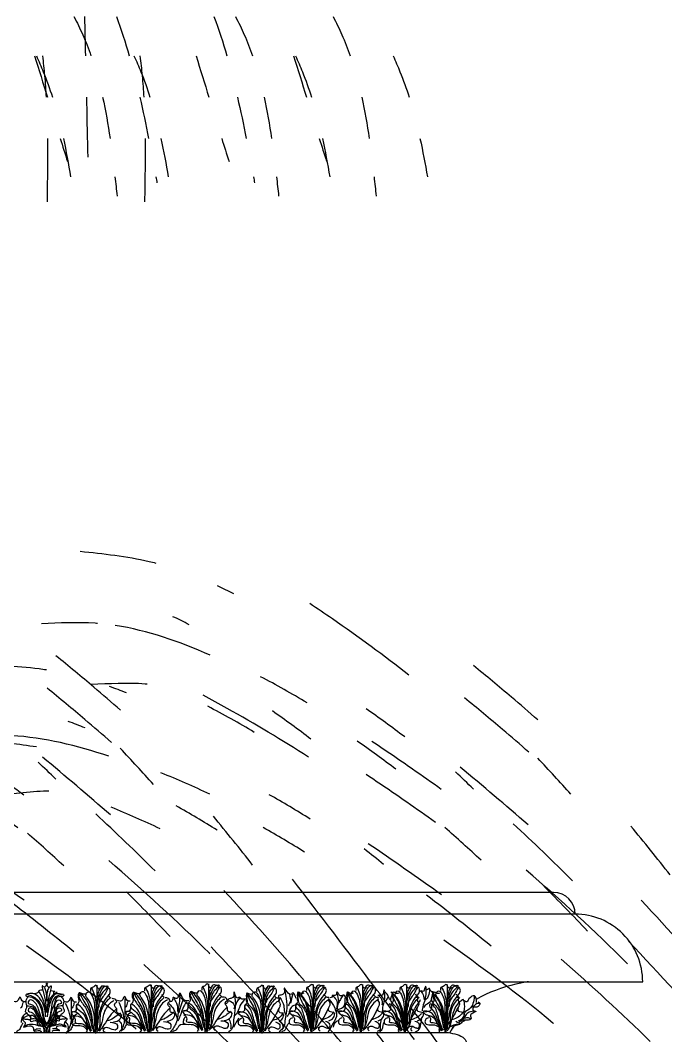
# Model space of a CAD drawing. Extents: x 3172 to 33391, y 13916 to 34175.
# Drawn here: x 9230 to 10723, y 30014 to 32360 of the extents above; entities that cross this region are included whole.
import ezdxf

# ---------------------------------------------------------------- set-up
doc = ezdxf.new("R2010")
doc.units = 0
doc.layers.get('0').update_dxf_attribs({"linetype": 'CONTINUOUS'})

# ---------------------------------------------------------------- blocks, each defined once
blk = doc.blocks.new('A$C62E27FF9')
at = {"color": 4}
for points, knots in [([(2604.1, 2648.1), (2609.5, 2649.5), (2666.8, 2663.5), (2726.1, 2669.8), (2779.8, 2675.6)], [3951.174304, 3951.174304, 3951.174304, 3951.174304, 3968.104713, 4129.127709, 4129.127709, 4129.127709, 4129.127709]), ([(2019.6, 2390.1), (2077, 2434.7), (2152.5, 2490.4), (2231.3, 2543.7), (2249, 2555.4)], [3316.933159, 3316.933159, 3316.933159, 3316.933159, 3535.309121, 3597.934756, 3597.934756, 3597.934756, 3597.934756]), ([(2740.1, 2509.4), (2741.6, 2509.5), (2784.5, 2512.6), (2827.9, 2510.5), (2869.6, 2508.4)], [1949.480807, 1949.480807, 1949.480807, 1949.480807, 1954.279277, 2079.106889, 2079.106889, 2079.106889, 2079.106889]), ([(1721.3, 2286.4), (1741.6, 2304.2), (1790.9, 2346.6), (1840.8, 2388), (1870.3, 2411.9)], [3033.684273, 3033.684273, 3033.684273, 3033.684273, 3114.834321, 3229.132713, 3229.132713, 3229.132713, 3229.132713]), ([(2624.9, 2369.1), (2626.5, 2369.2), (2669.4, 2372.3), (2712.7, 2370.2), (2754.5, 2368.1)], [1949.480807, 1949.480807, 1949.480807, 1949.480807, 1954.279277, 2079.106889, 2079.106889, 2079.106889, 2079.106889]), ([(1742, 2211.8), (1762.3, 2229.6), (1811.6, 2271.9), (1861.5, 2313.4), (1891, 2337.3)], [3033.684273, 3033.684273, 3033.684273, 3033.684273, 3114.834321, 3229.132713, 3229.132713, 3229.132713, 3229.132713]), ([(1514.2, 1723), (1514.7, 1723.5), (1589.3, 1798.8), (1668.4, 1869.6), (1748.2, 1938.9)], [394.337355, 394.337355, 394.337355, 394.337355, 396.220769, 712.913916, 712.913916, 712.913916, 712.913916]), ([(1041.4, 1525.2), (1072, 1565.6), (1165.8, 1689.3), (1259.4, 1813.2), (1323.5, 1895.9)], [1925.382684, 1925.382684, 1925.382684, 1925.382684, 2077.249948, 2390.933477, 2390.933477, 2390.933477, 2390.933477])]:
    blk.add_open_spline(points, degree=3, knots=knots, dxfattribs=at)
for points in [[(2424.6, 2577.6), (2437.1, 2584.1), (2449.6, 2590.3), (2462.3, 2596.2)], [(2527.7, 2506.4), (2540.1, 2512.9), (2552.7, 2519.1), (2565.4, 2525)], [(2479.4, 2436), (2550.1, 2467.3), (2623.5, 2493.2), (2698.6, 2504.6)], [(2255, 2326.1), (2290.2, 2347.2), (2326.1, 2367.3), (2362.8, 2386.3)], [(2029.3, 2247.1), (2058.6, 2269.4), (2088.3, 2291.2), (2118.6, 2312.2)], [(2246.1, 2242), (2275.4, 2264.3), (2305.1, 2286.1), (2335.4, 2307.1)], [(2377.1, 2257.7), (2412.3, 2278.9), (2448.2, 2298.9), (2484.9, 2317.9)], [(2050, 2172.5), (2079.3, 2194.8), (2109, 2216.6), (2139.3, 2237.6)], [(1645, 2114.7), (1670.2, 2142.8), (1695.7, 2170.6), (1721.5, 2198.2)], [(1743.9, 2044.1), (1796.1, 2089), (1848.3, 2133.9), (1901.4, 2177.6)], [(1870.4, 2126.6), (1884.1, 2140), (1897.9, 2153.2), (1911.8, 2166.4)], [(1641, 1914.7), (1686.1, 1959.5), (1732, 2003.5), (1778.5, 2046.6)], [(1415.5, 1928.5), (1445.4, 1966.4), (1475.7, 2004), (1506.3, 2041.2)], [(1295.4, 1660.7), (1355.9, 1731.9), (1418.3, 1801.6), (1482.3, 1869.7)], [(1198.6, 1504.2), (1233.8, 1545.3), (1269, 1586.4), (1304.6, 1627)], [(939, 1452.7), (974.8, 1501.3), (1011.1, 1549.4), (1048, 1596.9)], [(1070.9, 1466), (1089.8, 1490.4), (1108.9, 1514.7), (1128.1, 1538.9)]]:
    blk.add_open_spline(points, degree=3, dxfattribs=at)
blk = doc.blocks.new('A$C252A7461')
at = {"color": 4}
for points, knots in [([(2193.9, 428.4), (2201.2, 414.6), (2215.6, 384.7), (2227.6, 354), (2233.3, 337.5)], [324.301889, 324.301889, 324.301889, 324.301889, 354.979584, 389.90339, 389.90339, 389.90339, 389.90339]), ([(2567.4, 428.4), (2574.7, 414.6), (2589.2, 384.7), (2601.1, 354), (2606.9, 337.5)], [324.301889, 324.301889, 324.301889, 324.301889, 354.979584, 389.90339, 389.90339, 389.90339, 389.90339]), ([(2793.1, 428.4), (2800.4, 414.6), (2814.8, 384.7), (2826.8, 354), (2832.5, 337.5)], [324.301889, 324.301889, 324.301889, 324.301889, 354.979584, 389.90339, 389.90339, 389.90339, 389.90339]), ([(2107.1, 337.5), (2112.8, 325.4), (2126.4, 294), (2137.8, 261.9), (2144.1, 242)], [444.801966, 444.801966, 444.801966, 444.801966, 471.446443, 513.315371, 513.315371, 513.315371, 513.315371]), ([(2121, 337.5), (2122.9, 322.2), (2126.3, 290.4), (2128.7, 258.5), (2129.6, 242)], [252.696264, 252.696264, 252.696264, 252.696264, 283.65169, 316.888395, 316.888395, 316.888395, 316.888395]), ([(2332.8, 337.5), (2338.4, 325.4), (2352.1, 294), (2363.5, 261.9), (2369.8, 242)], [444.801966, 444.801966, 444.801966, 444.801966, 471.446443, 513.315371, 513.315371, 513.315371, 513.315371]), ([(2346.6, 337.5), (2348.5, 322.2), (2352, 290.4), (2354.3, 258.5), (2355.3, 242)], [252.696264, 252.696264, 252.696264, 252.696264, 283.65169, 316.888395, 316.888395, 316.888395, 316.888395]), ([(2706.3, 337.5), (2712, 325.4), (2725.6, 294), (2737, 261.9), (2743.3, 242)], [444.801966, 444.801966, 444.801966, 444.801966, 471.446443, 513.315371, 513.315371, 513.315371, 513.315371]), ([(2932, 337.5), (2937.6, 325.4), (2951.3, 294), (2962.7, 261.9), (2969, 242)], [444.801966, 444.801966, 444.801966, 444.801966, 471.446443, 513.315371, 513.315371, 513.315371, 513.315371]), ([(2222.7, 242), (2222.8, 237.7), (2223.9, 191.5), (2224.9, 145.2), (2225.9, 103.3)], [315.418437, 315.418437, 315.418437, 315.418437, 324.030934, 407.896175, 407.896175, 407.896175, 407.896175])]:
    blk.add_open_spline(points, degree=3, knots=knots, dxfattribs=at)
for points in [[(2218.4, 428.4), (2219.1, 398.1), (2219.8, 367.8), (2220.5, 337.5)], [(2292.1, 428.4), (2303.2, 398.6), (2313, 368.3), (2321.9, 337.5)], [(2517.8, 428.4), (2528.9, 398.6), (2538.7, 368.3), (2547.6, 337.5)], [(2102.7, 337.5), (2113.1, 305.8), (2122.8, 273.7), (2132.4, 242)], [(2476.2, 337.5), (2486.6, 305.8), (2496.3, 273.7), (2506, 242)], [(2701.9, 337.5), (2712.3, 305.8), (2722, 273.7), (2731.6, 242)], [(2260.2, 242), (2267.2, 210.5), (2272.8, 178.6), (2277.5, 146.5)], [(2346.5, 242), (2353.7, 210.4), (2360.3, 178.5), (2366.6, 146.5)], [(2572.1, 242), (2579.4, 210.4), (2586, 178.5), (2592.3, 146.5)], [(2633.7, 242), (2640.7, 210.5), (2646.3, 178.6), (2651, 146.5)], [(2859.4, 242), (2866.4, 210.5), (2872, 178.6), (2876.7, 146.5)], [(2132.7, 146.5), (2133.2, 97.7), (2132.4, 48.9), (2131.7, 0)], [(2162.2, 146.5), (2167.8, 128.6), (2173.5, 110.9), (2179.1, 93.1)], [(2169.4, 146.5), (2175.8, 117.2), (2181.3, 87.6), (2186.3, 57.9)], [(2358.4, 146.5), (2358.9, 97.7), (2358.1, 48.9), (2357.3, 0)], [(2395, 146.5), (2401.5, 117.2), (2407, 87.6), (2412, 57.9)], [(2535.7, 146.5), (2541.3, 128.6), (2547, 110.9), (2552.6, 93.1)], [(2761.4, 146.5), (2767, 128.6), (2772.7, 110.9), (2778.3, 93.1)], [(2768.6, 146.5), (2775, 117.2), (2780.5, 87.6), (2785.5, 57.9)], [(2994.2, 146.5), (3000.7, 117.2), (3006.2, 87.6), (3011.2, 57.9)], [(2288.7, 57.9), (2290.4, 43.2), (2292, 28.4), (2293.7, 13.6)], [(2383.4, 57.9), (2384.2, 53.3), (2385.1, 48.7), (2385.9, 44.1)], [(2609.1, 57.9), (2609.9, 53.3), (2610.8, 48.7), (2611.6, 44.1)], [(2662.3, 57.9), (2664, 43.2), (2665.6, 28.4), (2667.2, 13.6)], [(2887.9, 57.9), (2889.6, 43.2), (2891.2, 28.4), (2892.9, 13.6)]]:
    blk.add_open_spline(points, degree=3, dxfattribs=at)

msp = doc.modelspace()

# ---------------------------------------------------------------- linework, layer by layer
for p, q in [((10463.49814, 30344.51661), (8668.10896, 30344.51661)), ((10513.48744, 30294.50592), (8668.10896, 30294.50592))]:
    msp.add_line(p, q)
at = {"color": 7}
for p, q in [((8669.48294, 30138.47704), (10669.48294, 30138.47704)), ((10220.09321, 30020.6218), (8669.48294, 30020.6218))]:
    msp.add_line(p, q, dxfattribs=at)
for centre, radius, end in [((10463.48744, 30294.51661), 50, 89.98774376), ((10513.48744, 30138.51041), 155.99551, 89.99999738)]:
    msp.add_arc(centre, radius, 359.98774376, end)
for points in [[(9293.24476, 30135.12409), (9284.01681, 30126.51625), (9281.86327, 30128.66836), (9284.01681, 30112.52814), (9289.40068, 30066.26018)], [(9288.92128, 30135.12409), (9298.14922, 30126.51625), (9300.30277, 30128.66836), (9298.14922, 30112.52814), (9292.76535, 30066.26018)], [(9426.29224, 30126.91455), (9418.24344, 30127.80798), (9411.98287, 30121.55261), (9404.82877, 30130.48895), (9400.3576, 30126.91455), (9393.2035, 30123.34015), (9392.3088, 30116.19066)], [(9407.5117, 30130.48895), (9407.5117, 30113.50969), (9407.5117, 30081.3394)], [(9551.49545, 30127.80798), (9543.44665, 30128.7014), (9537.18608, 30122.44603), (9530.03198, 30131.38238), (9525.56081, 30127.80798), (9518.40671, 30124.23358), (9517.51201, 30117.08409)], [(9532.71491, 30131.38238), (9532.71491, 30114.40311), (9532.71491, 30082.23282)], [(9532.71491, 30061.67916), (9537.18608, 30104.57334), (9547.02429, 30125.127), (9551.49545, 30128.7014), (9557.75602, 30128.7014), (9555.07309, 30124.23358), (9544.34135, 30112.61626), (9538.08078, 30096.53112), (9537.18608, 30080.44528)], [(9683.85276, 30129.59483), (9675.80396, 30130.48826), (9669.54339, 30124.23289), (9662.38929, 30133.16923), (9657.91812, 30129.59483), (9650.76402, 30126.02043), (9649.86932, 30118.87094)], [(9665.07222, 30133.16923), (9665.07222, 30116.18997), (9665.07222, 30084.01968)], [(9665.07222, 30063.46602), (9669.54339, 30106.3602), (9679.3816, 30126.91386), (9683.85276, 30130.48826), (9690.11333, 30130.48826), (9687.4304, 30126.02043), (9676.69866, 30114.40311), (9670.43809, 30098.31797), (9669.54339, 30082.23213)], [(9689.21863, 30127.80798), (9683.85276, 30130.48895)], [(9810.84421, 30126.91386), (9802.7954, 30127.80729), (9796.53483, 30121.55191), (9789.38073, 30130.48826), (9784.90956, 30126.91386), (9777.75546, 30123.33946), (9776.86076, 30116.18997)], [(9792.06367, 30130.48826), (9792.06367, 30113.509), (9792.06367, 30081.33871)], [(9925.98993, 30128.74774), (9917.94113, 30129.64116), (9911.68056, 30123.38579), (9904.52646, 30132.32214), (9900.05529, 30128.74774), (9892.90119, 30125.17334), (9892.00649, 30118.02384)], [(9907.20939, 30132.32214), (9907.20939, 30115.34287), (9907.20939, 30083.17258)], [(9907.20939, 30062.61892), (9911.68056, 30105.5131), (9921.51876, 30126.06676), (9925.98993, 30129.64116), (9932.2505, 30129.64116), (9929.56757, 30125.17334), (9918.83583, 30113.55602), (9912.57526, 30097.47087), (9911.68056, 30081.38504)], [(9931.3558, 30126.96088), (9925.98993, 30129.64185)], [(10040.02285, 30128.74774), (10031.97404, 30129.64116), (10025.71347, 30123.38579), (10018.55937, 30132.32214), (10014.08821, 30128.74774), (10006.9341, 30125.17334), (10006.0394, 30118.02384)], [(10021.24231, 30132.32214), (10021.24231, 30115.34287), (10021.24231, 30083.17258)], [(10021.24231, 30062.61892), (10025.71347, 30105.5131), (10035.55168, 30126.06676), (10040.02285, 30129.64116), (10046.28342, 30129.64116), (10043.60048, 30125.17334), (10032.86875, 30113.55602), (10026.60817, 30097.47087), (10025.71347, 30081.38504)], [(10045.38871, 30126.96088), (10040.02285, 30129.64185)], [(10141.75038, 30128.74774), (10133.70158, 30129.64116), (10127.44101, 30123.38579), (10120.28691, 30132.32214), (10115.81574, 30128.74774), (10108.66164, 30125.17334), (10107.76694, 30118.02384)], [(10122.96984, 30132.32214), (10122.96984, 30115.34287), (10122.96984, 30083.17258)], [(10122.96984, 30062.61892), (10127.44101, 30105.5131), (10137.27921, 30126.06676), (10141.75038, 30129.64116), (10148.01095, 30129.64116), (10145.32802, 30125.17334), (10134.59628, 30113.55602), (10128.33571, 30097.47087), (10127.44101, 30081.38504)], [(10144.65494, 30126.96088), (10139.28907, 30129.64185)], [(10236.0717, 30128.74774), (10228.0229, 30129.64116), (10221.76233, 30123.38579), (10214.60823, 30132.32214), (10210.13706, 30128.74774), (10202.98296, 30125.17334), (10202.08826, 30118.02384)], [(10217.29116, 30132.32214), (10217.29116, 30115.34287), (10217.29116, 30083.17258)], [(10217.29116, 30062.61892), (10221.76233, 30105.5131), (10231.60054, 30126.06676), (10236.0717, 30129.64116), (10242.33228, 30129.64116), (10239.64934, 30125.17334), (10228.9176, 30113.55602), (10222.65703, 30097.47087), (10221.76233, 30081.38504)], [(10238.97626, 30126.96088), (10233.61039, 30129.64185)], [(9243.11245, 30108.67917), (9243.11245, 30105.52669), (9245.81742, 30104.62564), (9259.78941, 30101.47316), (9272.86008, 30087.96218), (9279.62049, 30071.29812), (9282.32546, 30057.33661), (9291.78984, 30036.61962)], [(9244.17519, 30109.29997), (9263.55812, 30101.76819), (9279.70972, 30080.24829), (9285.09359, 30053.34871), (9290.47846, 30041.51271)], [(9289.40068, 30057.65234), (9284.01681, 30084.5525), (9259.33825, 30110.9312), (9244.9161, 30110.03015)], [(9281.0201, 30119.04299), (9274.58251, 30118.23891), (9270.15711, 30113.01236), (9261.30531, 30110.60011)], [(9272.97337, 30115.42461), (9283.83635, 30093.71434), (9289.06682, 30067.17955)], [(9286.17036, 30125.44019), (9289.40068, 30115.7563), (9290.47846, 30093.16035)], [(9330.43338, 30108.67917), (9330.43338, 30105.52669), (9327.72841, 30104.62564), (9313.75642, 30101.47316), (9309.30596, 30087.96218), (9302.54554, 30071.29812), (9299.84057, 30057.33661), (9290.3762, 30036.61962)], [(9295.99567, 30125.44019), (9292.76535, 30115.7563), (9291.68757, 30093.16035)], [(9329.37064, 30109.29997), (9309.98771, 30101.76819), (9302.45631, 30080.24829), (9297.07244, 30053.34871), (9291.68757, 30041.51271)], [(9292.76535, 30057.65234), (9298.14922, 30084.5525), (9314.20758, 30110.9312), (9328.62973, 30110.03015)], [(9315.62223, 30114.21849), (9303.1491, 30105.37356), (9295.90744, 30090.498), (9293.09019, 30080.0449)], [(9308.61117, 30109.39398), (9308.61117, 30115.42461), (9309.58668, 30115.42461), (9299.93081, 30117.03278)], [(9383.36529, 30109.93529), (9375.31649, 30109.93529), (9366.37416, 30112.61626), (9363.69122, 30106.36089), (9365.47946, 30092.06329), (9361.90182, 30085.80722), (9360.11359, 30082.23282), (9359.21888, 30072.40305), (9348.48715, 30067.04111)], [(9371.74003, 30109.04186), (9366.37416, 30106.36089), (9368.16239, 30097.42454), (9382.47176, 30075.97745), (9393.2035, 30045.59471), (9396.77996, 30029.50887)], [(9366.37416, 30113.50969), (9377.10589, 30093.85014), (9386.04823, 30077.765), (9395.88644, 30049.16911), (9398.56937, 30029.50887), (9399.4629, 30024.14762), (9401.2523, 30022.36007)], [(9400.3576, 30019.6791), (9394.09703, 30067.93523), (9377.10589, 30104.57403), (9369.05709, 30112.61626)], [(9403.04054, 30020.57322), (9399.4629, 30068.82865), (9385.1547, 30100.10552), (9381.57706, 30107.25431), (9387.83763, 30115.29723), (9394.09703, 30109.93529), (9402.14583, 30078.65843), (9403.04054, 30042.01962)], [(9394.09703, 30125.127), (9401.2523, 30109.04186), (9405.72347, 30073.29648), (9403.93407, 30021.46665)], [(9436.12928, 30109.04186), (9437.91868, 30118.87163), (9435.23575, 30123.34015), (9428.97518, 30115.29723), (9414.6658, 30093.85014), (9407.5117, 30050.95596), (9403.93407, 30018.78567)], [(9407.5117, 30060.78574), (9411.98287, 30103.67991), (9421.82108, 30124.23358), (9426.29224, 30127.80798), (9432.55281, 30127.80798), (9429.86988, 30123.34015), (9419.13814, 30111.72283), (9412.87757, 30095.63769), (9411.98287, 30079.55185)], [(9435.23575, 30109.04186), (9421.82108, 30090.27574), (9411.98287, 30062.57328), (9407.5117, 30026.82859)], [(9416.45521, 30125.127), (9411.08934, 30115.29723), (9409.29993, 30103.67991)], [(9433.44634, 30124.23358), (9428.08047, 30126.91455)], [(9440.60162, 30100.10552), (9437.02398, 30102.78649), (9435.23575, 30107.25431)], [(9508.5685, 30110.82871), (9500.5197, 30110.82871), (9491.57737, 30113.50969), (9488.89443, 30107.25431), (9490.68267, 30092.95672), (9487.10503, 30086.70065), (9485.3168, 30083.12625), (9484.42209, 30073.29648), (9473.69036, 30067.93453)], [(9496.94324, 30109.93529), (9491.57737, 30107.25431), (9493.3656, 30098.31797), (9507.67497, 30076.87088), (9518.40671, 30046.48814), (9521.98317, 30030.4023)], [(9491.57737, 30114.40311), (9502.30911, 30094.74357), (9511.25144, 30078.65843), (9521.08965, 30050.06254), (9523.77258, 30030.4023), (9524.66611, 30025.04105), (9526.45551, 30023.2535)], [(9525.56081, 30020.57253), (9519.30024, 30068.82865), (9502.30911, 30105.46746), (9494.2603, 30113.50969)], [(9528.24375, 30021.46665), (9524.66611, 30069.72208), (9510.35791, 30100.99894), (9506.78027, 30108.14774), (9513.04084, 30116.19066), (9519.30024, 30110.82871), (9527.34904, 30079.55185), (9528.24375, 30042.91304)], [(9519.30024, 30126.02043), (9526.45551, 30109.93529), (9530.92668, 30074.18991), (9529.13728, 30022.36007)], [(9561.33249, 30109.93529), (9563.12189, 30119.76506), (9560.43896, 30124.23358), (9554.17839, 30116.19066), (9539.86901, 30094.74357), (9532.71491, 30051.84939), (9529.13728, 30019.6791)], [(9560.43896, 30109.93529), (9547.02429, 30091.16917), (9537.18608, 30063.46671), (9532.71491, 30027.72202)], [(9541.65842, 30126.02043), (9536.29255, 30116.19066), (9534.50314, 30104.57334)], [(9556.86132, 30126.02112), (9551.49545, 30128.7021)], [(9564.01659, 30101.89306), (9560.43896, 30104.57403), (9558.65073, 30109.04186)], [(9599.8985, 30108.89457), (9595.29013, 30068.21045), (9589.91254, 30041.34402), (9576.08511, 30020.61817)], [(9619.87158, 30094.3093), (9608.3495, 30096.61271), (9599.13044, 30111.96486), (9596.05819, 30105.05601), (9589.91254, 30099.683), (9583.76688, 30101.98572), (9581.46153, 30094.3093), (9576.85317, 30092.00659)], [(9640.92581, 30112.61557), (9632.87701, 30112.61557), (9623.93468, 30115.29654), (9621.25174, 30109.04117), (9623.03998, 30094.74357), (9619.46234, 30088.48751), (9617.67411, 30084.91311), (9616.77941, 30075.08333), (9606.04767, 30069.72139)], [(9629.30055, 30111.72214), (9623.93468, 30109.04117), (9625.72291, 30100.10482), (9640.03228, 30078.65773), (9650.76402, 30048.27499), (9654.34049, 30032.18915)], [(9623.93468, 30116.18997), (9634.66642, 30096.53042), (9643.60875, 30080.44528), (9653.44696, 30051.84939), (9656.12989, 30032.18915), (9657.02342, 30026.8279), (9658.81282, 30025.04035)], [(9657.91812, 30022.35938), (9651.65755, 30070.61551), (9634.66642, 30107.25431), (9626.61761, 30115.29654)], [(9660.60106, 30023.2535), (9657.02342, 30071.50893), (9642.71522, 30102.7858), (9639.13758, 30109.9346), (9645.39815, 30117.97751), (9651.65755, 30112.61557), (9659.70635, 30081.33871), (9660.60106, 30044.6999)], [(9651.65755, 30127.80729), (9658.81282, 30111.72214), (9663.28399, 30075.97676), (9661.49459, 30024.14693)], [(9693.6898, 30111.72214), (9695.4792, 30121.55191), (9692.79627, 30126.02043), (9686.5357, 30117.97751), (9672.22632, 30096.53042), (9665.07222, 30053.63624), (9661.49459, 30021.46595)], [(9692.79627, 30111.72214), (9679.3816, 30092.95602), (9669.54339, 30065.25356), (9665.07222, 30029.50887)], [(9674.01573, 30127.80729), (9668.64986, 30117.97751), (9666.86045, 30106.3602)], [(9696.3739, 30103.67991), (9692.79627, 30106.36089), (9691.00804, 30110.82871)], [(9751.23452, 30098.91543), (9740.47933, 30099.683), (9737.40709, 30102.7533), (9733.56561, 30100.45058), (9724.34772, 30115.03515), (9724.34772, 30111.19729), (9718.97012, 30100.45058), (9712.05641, 30098.14786), (9708.98299, 30090.47144), (9704.37346, 30086.63358)], [(9725.11578, 30108.89457), (9727.41996, 30079.72473), (9723.57848, 30050.55558), (9719.73818, 30029.82973), (9713.59253, 30023.68915), (9710.51911, 30021.38574)], [(9767.91726, 30109.9346), (9759.86845, 30109.9346), (9755.51338, 30112.1571), (9752.83044, 30105.90173), (9754.61867, 30091.60413), (9751.04104, 30085.34806), (9749.2528, 30081.77366), (9748.3581, 30071.94389), (9733.03911, 30067.04042)], [(9756.29199, 30109.04117), (9755.51338, 30105.90173), (9752.71435, 30097.42385), (9767.02373, 30075.97676), (9777.75546, 30045.59402), (9781.33193, 30029.50818)], [(9784.90956, 30019.67841), (9778.64899, 30067.93453), (9761.65786, 30104.57334), (9753.60906, 30112.61557)], [(9755.51338, 30113.05053), (9761.65786, 30093.84945), (9770.60019, 30077.76431), (9780.4384, 30049.16842), (9783.12133, 30029.50818), (9784.01486, 30024.14693), (9785.80427, 30022.35938)], [(9787.5925, 30020.57253), (9784.01486, 30068.82796), (9769.70666, 30100.10482), (9766.12902, 30107.25362), (9772.3896, 30115.29654), (9778.64899, 30109.9346), (9786.6978, 30078.65773), (9787.5925, 30042.01893)], [(9778.64899, 30125.12631), (9785.80427, 30109.04117), (9790.27543, 30073.29579), (9788.48603, 30021.46595)], [(9820.68124, 30109.04117), (9822.47064, 30118.87094), (9819.78771, 30123.33946), (9813.52714, 30115.29654), (9799.21777, 30093.84945), (9792.06367, 30050.95527), (9788.48603, 30018.78498)], [(9792.06367, 30060.78504), (9796.53483, 30103.67922), (9806.37304, 30124.23289), (9810.84421, 30127.80729), (9817.10478, 30127.80729), (9814.42184, 30123.33946), (9803.6901, 30111.72214), (9797.42953, 30095.637), (9796.53483, 30079.55116)], [(9819.78771, 30109.04117), (9806.37304, 30090.27505), (9796.53483, 30062.57259), (9792.06367, 30026.8279)], [(9801.00717, 30125.12631), (9795.6413, 30115.29654), (9793.8519, 30103.67922)], [(9816.21007, 30125.127), (9810.84421, 30127.80798)], [(9823.36535, 30100.99894), (9819.78771, 30103.67991), (9817.99948, 30108.14774)], [(9868.00079, 30099.683), (9858.78172, 30111.96486), (9857.2456, 30109.66214), (9847.25964, 30115.03515), (9840.34593, 30123.47914), (9841.11399, 30117.33787), (9834.96833, 30108.127), (9827.28656, 30105.82359), (9828.05462, 30101.98572), (9828.82268, 30095.84514)], [(9841.88205, 30118.10544), (9844.95429, 30099.683), (9845.72235, 30070.51316), (9842.65011, 30052.09073), (9839.5767, 30035.20343), (9828.05462, 30021.38574)], [(9852.63607, 30108.89457), (9854.17336, 30092.00659), (9849.56383, 30082.79502)], [(9885.8151, 30111.76847), (9877.7663, 30111.76847), (9873.41122, 30113.99098), (9870.72828, 30107.7356), (9872.51652, 30093.438), (9868.93888, 30087.18194), (9867.15065, 30083.60754), (9866.25595, 30073.77777), (9850.93695, 30068.87429)], [(9860.31901, 30110.42971), (9854.94142, 30088.93629)], [(9874.18983, 30110.87505), (9873.41122, 30107.7356), (9870.6122, 30099.25773), (9884.92157, 30077.81064), (9895.65331, 30047.42789), (9899.22977, 30031.34206)], [(9902.80741, 30021.51229), (9896.54684, 30069.76841), (9879.5557, 30106.40722), (9871.5069, 30114.44945)], [(9873.41122, 30114.8844), (9879.5557, 30095.68333), (9888.49803, 30079.59818), (9898.33624, 30051.00229), (9901.01918, 30031.34206), (9901.9127, 30025.9808), (9903.70211, 30024.19326)], [(9902.73822, 30022.4064), (9899.16059, 30070.66184), (9884.85239, 30101.9387), (9881.27475, 30109.0875), (9887.53532, 30117.13042), (9893.79472, 30111.76847), (9901.84352, 30080.49161), (9902.73822, 30043.8528)], [(9893.79472, 30126.96019), (9900.94999, 30110.87505), (9905.42116, 30075.12966), (9903.63175, 30023.29983)], [(9935.82696, 30110.87505), (9937.61637, 30120.70482), (9934.93343, 30125.17334), (9928.67286, 30117.13042), (9914.36349, 30095.68333), (9907.20939, 30052.78915), (9903.63175, 30020.61886)], [(9934.93343, 30110.87505), (9921.51876, 30092.10893), (9911.68056, 30064.40647), (9907.20939, 30028.66178)], [(9916.15289, 30126.96019), (9910.78703, 30117.13042), (9908.99762, 30105.5131)], [(9938.51107, 30102.83282), (9934.93343, 30105.51379), (9933.1452, 30109.98162)], [(9962.70087, 30110.39237), (9965.77311, 30094.27265), (9961.93163, 30072.77923), (9961.16357, 30058.19466), (9950.40956, 30037.46881), (9941.95855, 30022.11666)], [(9984.21007, 30100.41393), (9976.5283, 30107.32208), (9972.68682, 30105.78694), (9966.54117, 30109.6248), (9962.70087, 30114.9985), (9960.39551, 30108.08966), (9954.24986, 30106.55451), (9951.17762, 30106.55451), (9951.17762, 30104.25179), (9946.56808, 30101.1815)], [(9975.76024, 30106.55451), (9970.38264, 30097.34294), (9964.23699, 30086.59623)], [(9999.84802, 30111.76847), (9991.79921, 30111.76847), (9987.44413, 30113.99098), (9984.7612, 30107.7356), (9986.54943, 30093.438), (9982.9718, 30087.18194), (9981.18356, 30083.60754), (9980.28886, 30073.77777), (9964.96987, 30068.87429)], [(9988.22275, 30110.87505), (9987.44413, 30107.7356), (9984.64511, 30099.25773), (9998.95449, 30077.81064), (10009.68622, 30047.42789), (10013.26269, 30031.34206)], [(10016.84032, 30021.51229), (10010.57975, 30069.76841), (9993.58862, 30106.40722), (9985.53981, 30114.44945)], [(9987.44413, 30114.8844), (9993.58862, 30095.68333), (10002.53095, 30079.59818), (10012.36916, 30051.00229), (10015.05209, 30031.34206), (10015.94562, 30025.9808), (10017.73503, 30024.19326)], [(10016.77114, 30022.4064), (10013.1935, 30070.66184), (9998.8853, 30101.9387), (9995.30767, 30109.0875), (10001.56824, 30117.13042), (10007.82763, 30111.76847), (10015.87644, 30080.49161), (10016.77114, 30043.8528)], [(10007.82763, 30126.96019), (10014.98291, 30110.87505), (10019.45407, 30075.12966), (10017.66467, 30023.29983)], [(10049.85988, 30110.87505), (10051.64929, 30120.70482), (10048.96635, 30125.17334), (10042.70578, 30117.13042), (10028.39641, 30095.68333), (10021.24231, 30052.78915), (10017.66467, 30020.61886)], [(10048.96635, 30110.87505), (10035.55168, 30092.10893), (10025.71347, 30064.40647), (10021.24231, 30028.66178)], [(10030.18581, 30126.96019), (10024.81994, 30117.13042), (10023.03054, 30105.5131)], [(10052.54399, 30102.83282), (10048.96635, 30105.51379), (10047.17812, 30109.98162)], [(10087.91698, 30095.04023), (10083.30744, 30099.64566), (10078.69908, 30109.6248), (10073.32148, 30114.9985), (10071.78536, 30119.60394), (10067.17583, 30107.32208), (10061.03017, 30106.55451), (10057.1887, 30106.55451)], [(10059.49405, 30105.78694), (10066.40777, 30095.8078), (10066.40777, 30085.06109)], [(10071.78536, 30113.46336), (10072.55342, 30100.41393), (10068.71195, 30082.75837), (10067.17583, 30070.47651)], [(10105.67734, 30111.76847), (10097.62854, 30111.76847), (10093.27346, 30113.99098), (10090.59053, 30107.7356), (10092.37876, 30093.438), (10088.80112, 30087.18194), (10087.01289, 30083.60754), (10086.11819, 30073.77777), (10070.7992, 30068.87429)], [(10089.95028, 30110.87505), (10089.17167, 30107.7356), (10086.37265, 30099.25773), (10100.68202, 30077.81064), (10111.41376, 30047.42789), (10114.99022, 30031.34206)], [(10118.56786, 30021.51229), (10112.30729, 30069.76841), (10095.31615, 30106.40722), (10087.26735, 30114.44945)], [(10089.17167, 30114.8844), (10095.31615, 30095.68333), (10104.25848, 30079.59818), (10114.09669, 30051.00229), (10116.77963, 30031.34206), (10117.67316, 30025.9808), (10119.46256, 30024.19326)], [(10118.49867, 30022.4064), (10114.92104, 30070.66184), (10100.61284, 30101.9387), (10097.0352, 30109.0875), (10103.29577, 30117.13042), (10109.55517, 30111.76847), (10117.60397, 30080.49161), (10118.49867, 30043.8528)], [(10109.55517, 30126.96019), (10116.71044, 30110.87505), (10121.18161, 30075.12966), (10119.3922, 30023.29983)], [(10151.58742, 30110.87505), (10153.37682, 30120.70482), (10150.69389, 30125.17334), (10144.43332, 30117.13042), (10130.12394, 30095.68333), (10122.96984, 30052.78915), (10119.3922, 30020.61886)], [(10150.69389, 30110.87505), (10137.27921, 30092.10893), (10127.44101, 30064.40647), (10122.96984, 30028.66178)], [(10131.91335, 30126.96019), (10126.54748, 30117.13042), (10124.75807, 30105.5131)], [(10150.16973, 30102.83282), (10146.59209, 30105.51379), (10144.80386, 30109.98162)], [(10186.17241, 30114.67073), (10179.51198, 30117.39319), (10175.27416, 30122.83812), (10171.33888, 30119.81277), (10168.00866, 30122.83812), (10168.00866, 30127.98016), (10166.19229, 30125.86277), (10161.65194, 30115.88086), (10157.71665, 30117.091), (10153.1763, 30115.2758)], [(10156.80788, 30116.78812), (10162.86324, 30104.68882), (10164.37591, 30096.82431)], [(10168.00866, 30125.56058), (10164.98215, 30092.58883), (10160.1381, 30076.55763), (10159.83556, 30070.80982)], [(10183.44726, 30112.25114), (10171.33888, 30086.84172), (10167.70613, 30085.32939), (10163.16578, 30077.76707)], [(10199.99867, 30111.76847), (10191.94986, 30111.76847), (10187.59479, 30113.99098), (10184.91185, 30107.7356), (10186.70008, 30093.438), (10183.12245, 30087.18194), (10181.33422, 30083.60754), (10180.43951, 30073.77777), (10165.12052, 30068.87429)], [(10176.18176, 30121.93086), (10173.76032, 30104.68882), (10167.10106, 30096.52143)], [(10184.27161, 30110.87505), (10183.49299, 30107.7356), (10180.69397, 30099.25773), (10195.00334, 30077.81064), (10205.73508, 30047.42789), (10209.31155, 30031.34206)], [(10212.88918, 30021.51229), (10206.62861, 30069.76841), (10189.63748, 30106.40722), (10181.58867, 30114.44945)], [(10183.49299, 30114.8844), (10189.63748, 30095.68333), (10198.57981, 30079.59818), (10208.41802, 30051.00229), (10211.10095, 30031.34206), (10211.99448, 30025.9808), (10213.78388, 30024.19326)], [(10212.82, 30022.4064), (10209.24236, 30070.66184), (10194.93416, 30101.9387), (10191.35652, 30109.0875), (10197.61709, 30117.13042), (10203.87649, 30111.76847), (10211.9253, 30080.49161), (10212.82, 30043.8528)], [(10203.87649, 30126.96019), (10211.03177, 30110.87505), (10215.50293, 30075.12966), (10213.71353, 30023.29983)], [(10245.90874, 30110.87505), (10247.69814, 30120.70482), (10245.01521, 30125.17334), (10238.75464, 30117.13042), (10224.44526, 30095.68333), (10217.29116, 30052.78915), (10213.71353, 30020.61886)], [(10245.01521, 30110.87505), (10231.60054, 30092.10893), (10221.76233, 30064.40647), (10217.29116, 30028.66178)], [(10226.23467, 30126.96019), (10220.8688, 30117.13042), (10219.0794, 30105.5131)], [(10244.49105, 30102.83282), (10240.91342, 30105.51379), (10239.12518, 30109.98162)], [(10285.28385, 30090.30202), (10280.69659, 30105.58018), (10267.70054, 30098.70452), (10260.81966, 30091.82956), (10256.23358, 30094.88533), (10253.93995, 30094.12121)], [(9241.98357, 30092.03839), (9237.37521, 30092.03839), (9228.9242, 30102.7851), (9225.0839, 30095.87626), (9218.17018, 30092.03839), (9212.79259, 30093.57354)], [(9235.83908, 30090.50325), (9231.99761, 30078.98897), (9230.46149, 30077.45382)], [(9248.52138, 30103.72519), (9242.66229, 30092.01571), (9244.9161, 30081.20669), (9241.76097, 30069.94714), (9248.52138, 30062.74113), (9253.47915, 30053.73361), (9253.93032, 30046.97812), (9267.90231, 30048.77962), (9270.15611, 30039.7721), (9275.11388, 30036.61962), (9282.77562, 30033.91766), (9284.57826, 30027.6121), (9284.57826, 30021.30713)], [(9244.9161, 30082.55767), (9259.78941, 30079.40518), (9264.29602, 30073.55015), (9276.0152, 30050.13119), (9289.53603, 30031.21511), (9290.43836, 30023.10864)], [(9287.28323, 30040.22262), (9278.71917, 30056.88668), (9272.40891, 30074.90113), (9257.08544, 30095.61872), (9251.22535, 30095.61872), (9248.52138, 30088.4127), (9253.93032, 30086.6112), (9268.80363, 30070.84819), (9276.0152, 30054.63465), (9283.22678, 30042.47465), (9289.53603, 30032.56668), (9290.88852, 30021.75766)], [(9294.8828, 30040.22262), (9303.44686, 30056.88668), (9309.75712, 30074.90113), (9316.46039, 30095.61872), (9322.32048, 30095.61872), (9325.02445, 30088.4127), (9319.61551, 30086.6112), (9313.36241, 30070.84819), (9306.15083, 30054.63465), (9298.93925, 30042.47465), (9292.63, 30032.56668), (9291.27752, 30021.75766)], [(9328.62973, 30082.55767), (9313.75642, 30079.40518), (9309.24981, 30073.55015), (9306.15083, 30050.13119), (9292.63, 30031.21511), (9291.72768, 30023.10864)], [(9325.02445, 30103.72519), (9330.88354, 30092.01571), (9328.62973, 30081.20669), (9331.78486, 30069.94714), (9325.02445, 30062.74113), (9320.06667, 30053.73361), (9319.61551, 30046.97812), (9314.26373, 30048.77962), (9312.00992, 30039.7721), (9307.05215, 30036.61962), (9299.39042, 30033.91766), (9297.58777, 30027.6121), (9297.58777, 30021.30713)], [(9360.28596, 30091.27082), (9355.6776, 30091.27082), (9347.22659, 30102.01753), (9343.38629, 30095.10869), (9336.47257, 30091.27082), (9331.09498, 30092.80597)], [(9334.16722, 30088.9681), (9343.38629, 30065.17196), (9345.69047, 30052.12254)], [(9347.99582, 30097.4114), (9347.99582, 30060.56584), (9342.61823, 30029.86154), (9334.93645, 30019.11483)], [(9354.14148, 30089.73568), (9350.3, 30078.22139), (9348.76388, 30076.68625)], [(9394.99173, 30024.14762), (9383.36529, 30058.99888), (9365.47946, 30084.02037), (9361.00829, 30085.80722), (9360.11359, 30079.55185), (9362.79652, 30075.97745), (9377.10589, 30062.57328), (9390.52057, 30031.29642), (9394.09703, 30027.72202)], [(9437.02398, 30100.10552), (9426.29224, 30089.38232), (9414.6658, 30058.99888), (9411.08934, 30028.61545), (9407.5117, 30022.36007)], [(9446.86101, 30094.74357), (9438.81221, 30089.38232), (9422.71461, 30062.57328), (9417.34874, 30038.44522), (9411.08934, 30024.14762)], [(9445.96748, 30045.59471), (9461.17039, 30052.74351), (9462.95862, 30063.46671), (9454.01629, 30067.04111), (9453.12159, 30075.97745), (9448.65042, 30082.23282), (9448.65042, 30087.59477), (9453.12159, 30092.06329), (9445.96748, 30099.21209), (9441.49515, 30099.21209)], [(9483.96712, 30093.57354), (9479.35876, 30093.57354), (9470.90775, 30104.32025), (9467.06745, 30097.4114), (9460.15373, 30093.57354), (9454.77614, 30095.10869)], [(9457.84838, 30091.27082), (9467.06745, 30067.47468), (9469.37163, 30054.42525)], [(9471.67698, 30099.71412), (9471.67698, 30062.86855), (9466.29939, 30032.16426), (9458.61761, 30021.41755)], [(9477.82264, 30092.03839), (9473.98116, 30080.52411), (9472.44504, 30078.98897)], [(9520.19494, 30025.04105), (9508.5685, 30059.89231), (9490.68267, 30084.9138), (9486.2115, 30086.70065), (9485.3168, 30080.44528), (9487.99973, 30076.87088), (9502.30911, 30063.46671), (9515.72378, 30032.18985), (9519.30024, 30028.61545)], [(9562.22719, 30100.99894), (9551.49545, 30090.27574), (9539.86901, 30059.89231), (9536.29255, 30029.50887), (9532.71491, 30023.2535)], [(9570.27599, 30096.53112), (9562.22719, 30091.16986), (9546.12958, 30064.36083), (9540.76372, 30040.23276), (9534.50432, 30025.93516)], [(9569.38246, 30047.38225), (9584.58537, 30054.53105), (9586.3736, 30065.25425), (9577.43127, 30068.82865), (9576.53656, 30077.765), (9572.0654, 30084.02037), (9572.0654, 30089.38232), (9576.53656, 30093.85083), (9569.38246, 30100.99963), (9564.91012, 30100.99963)], [(9573.77975, 30088.16872), (9585.303, 30074.35172), (9592.98478, 30052.09073)], [(9585.303, 30099.683), (9591.44866, 30088.93629), (9593.75284, 30069.74559)], [(9615.26322, 30092.00659), (9608.3495, 30082.02745), (9599.8985, 30059.76715), (9594.5209, 30047.48529)], [(9606.81221, 30098.14786), (9600.66656, 30080.4923), (9596.82625, 30066.6753)], [(9652.55225, 30026.8279), (9640.92581, 30061.67916), (9623.03998, 30086.70065), (9618.56881, 30088.48751), (9617.67411, 30082.23213), (9620.35704, 30078.65773), (9634.66642, 30065.25356), (9648.08109, 30033.9767), (9651.65755, 30030.4023)], [(9694.5845, 30102.7858), (9683.85276, 30092.0626), (9672.22632, 30061.67916), (9668.64986, 30031.29573), (9665.07222, 30025.04035)], [(9702.6333, 30098.31797), (9694.5845, 30092.95672), (9678.48689, 30066.14768), (9673.12103, 30042.01962), (9666.86163, 30027.72202)], [(9701.73977, 30049.16911), (9716.94268, 30056.31791), (9718.73091, 30067.04111), (9709.78858, 30070.61551), (9708.89387, 30079.55185), (9704.42271, 30085.80722), (9704.42271, 30091.16917), (9708.89387, 30095.63769), (9701.73977, 30102.78649), (9697.26743, 30102.78649)], [(9713.59253, 30095.07688), (9725.11578, 30084.33086), (9724.34772, 30075.11929)], [(9749.6984, 30097.38029), (9738.17515, 30082.79502), (9732.79755, 30068.21045), (9726.6519, 30060.53472)], [(9738.17515, 30100.45058), (9731.26143, 30092.00659), (9728.18802, 30083.56328)], [(9779.5437, 30024.14693), (9767.91726, 30058.99819), (9754.61867, 30083.56121), (9750.14751, 30085.34806), (9749.2528, 30079.09269), (9751.93574, 30075.51829), (9761.65786, 30062.57259), (9775.07253, 30031.29573), (9778.64899, 30027.72133)], [(9821.57594, 30100.10482), (9810.84421, 30089.38162), (9799.21777, 30058.99819), (9795.6413, 30028.61475), (9792.06367, 30022.35938)], [(9829.62475, 30095.637), (9821.57594, 30090.27574), (9805.47834, 30063.46671), (9800.11247, 30039.33865), (9793.85307, 30025.04105)], [(9828.73122, 30046.48814), (9836.59475, 30053.63694), (9838.38298, 30064.36013), (9829.44065, 30067.93453), (9828.54594, 30076.87088), (9831.41415, 30083.12625), (9831.41415, 30088.4882), (9828.54594, 30092.95672), (9828.73122, 30100.10552), (9824.25888, 30100.10552)], [(9830.3588, 30101.98572), (9839.5767, 30083.56328), (9841.11399, 30068.21045), (9844.18623, 30061.30229)], [(9864.15932, 30084.33086), (9854.94142, 30076.65444), (9851.09995, 30065.14015), (9847.25964, 30057.46374)], [(9897.44154, 30025.9808), (9885.8151, 30060.83207), (9872.51652, 30085.39509), (9868.04535, 30087.18194), (9867.15065, 30080.92657), (9869.83358, 30077.35217), (9879.5557, 30064.40647), (9892.97037, 30033.1296), (9896.54684, 30029.5552)], [(9936.72167, 30101.9387), (9925.98993, 30091.2155), (9914.36349, 30060.83207), (9910.78703, 30030.44863), (9907.20939, 30024.19326)], [(9944.77047, 30097.47087), (9936.72167, 30092.10962), (9920.62406, 30065.30058), (9915.25819, 30041.17252), (9908.99879, 30026.87492)], [(9943.87694, 30048.32201), (9954.49259, 30055.47081), (9956.28082, 30066.19401), (9944.58637, 30069.76841), (9943.69167, 30078.70476), (9946.55987, 30084.96013), (9946.55987, 30090.32207), (9943.69167, 30094.79059), (9943.87694, 30101.93939), (9939.4046, 30101.93939)], [(9944.2639, 30097.34294), (9957.32327, 30078.15293), (9961.16357, 30062.80009)], [(9953.4818, 30105.01936), (9961.93163, 30094.27265), (9961.16357, 30075.85022)], [(9981.13666, 30102.71665), (9972.68682, 30076.61779), (9964.23699, 30072.77923), (9960.39551, 30064.33593)], [(10011.47446, 30025.9808), (9999.84802, 30060.83207), (9986.54943, 30085.39509), (9982.07827, 30087.18194), (9981.18356, 30080.92657), (9983.8665, 30077.35217), (9993.58862, 30064.40647), (10007.00329, 30033.1296), (10010.57975, 30029.5552)], [(10050.75458, 30101.9387), (10040.02285, 30091.2155), (10028.39641, 30060.83207), (10024.81994, 30030.44863), (10021.24231, 30024.19326)], [(10058.80339, 30097.47087), (10050.75458, 30092.10962), (10034.65698, 30065.30058), (10029.29111, 30041.17252), (10023.03171, 30026.87492)], [(10057.90986, 30048.32201), (10068.52551, 30055.47081), (10070.31374, 30066.19401), (10058.61929, 30069.76841), (10057.72458, 30078.70476), (10060.59279, 30084.96013), (10060.59279, 30090.32207), (10057.72458, 30094.79059), (10057.90986, 30101.93939), (10053.43752, 30101.93939)], [(10080.2352, 30102.71665), (10074.08955, 30091.96994)], [(10113.20199, 30025.9808), (10101.57555, 30060.83207), (10088.27697, 30085.39509), (10083.8058, 30087.18194), (10082.9111, 30080.92657), (10085.59403, 30077.35217), (10095.31615, 30064.40647), (10108.73082, 30033.1296), (10112.30729, 30029.5552)], [(10152.48212, 30101.9387), (10141.75038, 30091.2155), (10130.12394, 30060.83207), (10126.54748, 30030.44863), (10122.96984, 30024.19326)], [(10155.25769, 30096.49585), (10152.48212, 30092.10962), (10136.38451, 30065.30058), (10131.01864, 30041.17252), (10124.75925, 30026.87492)], [(10149.12611, 30048.32201), (10159.74175, 30055.47081), (10161.52999, 30066.19401), (10149.83553, 30069.76841), (10148.94083, 30078.70476), (10151.80904, 30084.96013), (10151.80904, 30090.32207), (10148.94083, 30094.79059), (10149.12611, 30101.93939), (10144.65377, 30101.93939)], [(10207.52331, 30025.9808), (10195.89687, 30060.83207), (10182.59829, 30085.39509), (10178.12712, 30087.18194), (10177.23242, 30080.92657), (10179.91536, 30077.35217), (10189.63748, 30064.40647), (10203.05215, 30033.1296), (10206.62861, 30029.5552)], [(10246.80344, 30101.9387), (10236.0717, 30091.2155), (10224.44526, 30060.83207), (10220.8688, 30030.44863), (10217.29116, 30024.19326)], [(10254.85224, 30097.47087), (10246.80344, 30092.10962), (10230.70584, 30065.30058), (10225.33997, 30041.17252), (10219.08057, 30026.87492)], [(10288.34202, 30091.82956), (10292.9281, 30088.77379), (10286.04839, 30079.60717), (10279.16751, 30079.60717), (10276.87388, 30072.73221), (10283.75476, 30070.44056), (10273.05234, 30063.5649), (10271.52326, 30061.27325), (10272.2878, 30052.10663), (10266.936, 30049.81498), (10262.89284, 30049.91939), (10251.58418, 30044.68261), (10242.48237, 30038.8947), (10235.44787, 30036.55187), (10229.65518, 30030.48805), (10226.76, 30026.76705), (10223.17415, 30020.01448)], [(10243.44743, 30048.32201), (10254.06308, 30055.47081), (10255.85131, 30066.19401), (10244.15686, 30069.76841), (10243.26216, 30078.70476), (10246.13036, 30084.96013), (10246.13036, 30090.32207), (10243.26216, 30094.79059), (10243.44743, 30101.93939), (10238.97509, 30101.93939)], [(10255.85483, 30094.20765), (10257.02978, 30076.83008), (10255.61913, 30068.84594)], [(10279.93205, 30104.81606), (10268.46509, 30075.02386), (10256.99812, 30065.85725), (10256.23358, 30059.74571)], [(10291.10586, 30087.86722), (10285.4656, 30087.16258), (10276.30047, 30080.35262), (10272.77443, 30079.41355)], [(9243.52086, 30065.17196), (9235.06985, 30057.49554), (9231.99761, 30044.44612)], [(9249.4227, 30060.48969), (9235.45071, 30050.58112), (9241.76097, 30041.12367), (9237.25336, 30033.91766), (9251.22535, 30036.16969), (9260.23957, 30032.11615), (9261.59205, 30025.36066), (9275.56404, 30025.36066), (9279.17033, 30023.10864)], [(9286.38191, 30033.46713), (9269.70495, 30058.23766), (9258.88809, 30075.35165), (9251.22535, 30077.60368), (9248.07122, 30072.64969), (9258.43692, 30066.34413), (9266.09966, 30057.33661), (9274.66272, 30046.52818), (9284.1281, 30033.91766), (9287.28323, 30021.75766)], [(9266.09966, 30054.18413), (9258.43692, 30060.03917), (9254.83164, 30060.03917), (9256.18312, 30052.83315), (9259.33825, 30053.28367), (9270.15611, 30049.23014), (9273.7614, 30041.12367), (9281.42313, 30034.81811)], [(9295.78413, 30033.46713), (9312.46108, 30058.23766), (9314.65774, 30075.35165), (9322.32048, 30077.60368), (9325.4746, 30072.64969), (9315.1089, 30066.34413), (9316.06637, 30057.33661), (9307.50331, 30046.52818), (9298.03793, 30033.91766), (9294.8828, 30021.75766)], [(9316.06637, 30054.18413), (9315.1089, 30060.03917), (9318.71419, 30060.03917), (9317.36271, 30052.83315), (9314.20758, 30053.28367), (9312.00992, 30049.23014), (9308.40463, 30041.12367), (9300.7429, 30034.81811)], [(9324.12312, 30060.48969), (9338.09511, 30050.58112), (9331.78486, 30041.12367), (9336.29247, 30033.91766), (9322.32048, 30036.16969), (9313.30626, 30032.11615), (9320.57398, 30025.36066), (9306.60199, 30025.36066), (9302.9957, 30023.10864)], [(9393.2035, 30022.36007), (9380.68236, 30043.80716), (9365.47946, 30063.46671), (9352.95949, 30068.82865), (9349.38185, 30067.93523), (9352.06478, 30060.78574), (9355.64242, 30059.89231), (9370.84532, 30055.42448), (9387.83763, 30030.40299), (9391.4141, 30026.82859)], [(9361.82325, 30064.40439), (9353.37225, 30056.72797), (9350.3, 30043.67854)], [(9351.17008, 30059.89231), (9357.43065, 30049.16911), (9356.53595, 30044.70059), (9368.16239, 30042.01962), (9379.78883, 30037.55179), (9384.26, 30025.04105), (9381.57706, 30020.57322)], [(9452.22688, 30075.08403), (9437.02398, 30058.99888), (9423.60931, 30038.44522), (9412.87757, 30024.14762)], [(9462.06392, 30066.14768), (9448.65042, 30056.31791), (9435.23575, 30049.16911), (9430.76341, 30048.27499)], [(9518.40671, 30023.2535), (9505.88557, 30044.70059), (9490.68267, 30064.36013), (9478.1627, 30069.72208), (9474.58506, 30068.82865), (9477.26799, 30061.67916), (9480.84563, 30060.78574), (9496.04853, 30056.31791), (9513.04084, 30031.29642), (9516.61731, 30027.72202)], [(9485.50441, 30066.70711), (9477.05341, 30059.03069), (9473.98116, 30045.98126)], [(9476.37329, 30060.78574), (9482.63386, 30050.06254), (9481.73916, 30045.59402), (9493.3656, 30042.91304), (9504.99204, 30038.44522), (9509.46321, 30025.93447), (9506.78027, 30021.46665)], [(9575.64186, 30076.87157), (9560.43896, 30060.78643), (9547.02429, 30040.23276), (9536.29255, 30025.93516)], [(9585.4789, 30067.93523), (9572.0654, 30058.10545), (9558.65073, 30050.95665), (9554.17839, 30050.06254)], [(9650.76402, 30025.04035), (9638.24288, 30046.48744), (9623.03998, 30066.14699), (9610.52001, 30071.50893), (9606.94237, 30070.61551), (9609.6253, 30063.46602), (9613.20294, 30062.57259), (9628.40584, 30058.10476), (9645.39815, 30033.08327), (9648.97462, 30029.50887)], [(9608.7306, 30062.57259), (9614.99117, 30051.84939), (9614.09647, 30047.38087), (9625.72291, 30044.6999), (9637.34935, 30040.23207), (9641.82052, 30027.72133), (9639.13758, 30023.2535)], [(9707.99917, 30078.65843), (9692.79627, 30062.57328), (9679.3816, 30042.01962), (9668.64986, 30027.72202)], [(9717.83621, 30069.72208), (9704.42271, 30059.89231), (9691.00804, 30052.74351), (9686.5357, 30051.84939)], [(9777.75546, 30022.35938), (9765.23432, 30043.80647), (9754.61867, 30063.00755), (9742.0987, 30068.36949), (9733.93381, 30067.93453), (9741.204, 30060.32657), (9744.78164, 30059.43315), (9755.39729, 30055.42379), (9772.3896, 30030.4023), (9775.96606, 30026.8279)], [(9740.3093, 30059.43315), (9746.56987, 30048.70995), (9745.67517, 30044.24143), (9752.71435, 30042.01893), (9764.34079, 30037.5511), (9768.81196, 30025.04035), (9766.12902, 30020.57253)], [(9827.65124, 30075.97745), (9819.78771, 30059.89231), (9806.37304, 30039.33865), (9795.6413, 30025.04105)], [(9837.48828, 30067.04111), (9831.41415, 30057.21134), (9817.99948, 30050.06254), (9813.52714, 30049.16842)], [(9895.65331, 30024.19326), (9883.13216, 30045.64035), (9872.51652, 30064.84142), (9859.99655, 30070.20337), (9851.83166, 30069.76841), (9859.10184, 30062.16045), (9862.67948, 30061.26702), (9873.29513, 30057.25767), (9890.28744, 30032.23618), (9893.8639, 30028.66178)], [(9858.20714, 30061.26702), (9864.46771, 30050.54382), (9863.57301, 30046.07531), (9870.6122, 30043.8528), (9882.23864, 30039.38498), (9886.7098, 30026.87423), (9884.02687, 30022.4064)], [(9942.79697, 30077.81133), (9934.93343, 30061.72618), (9921.51876, 30041.17252), (9910.78703, 30026.87492)], [(9955.38612, 30068.87498), (9946.55987, 30059.04521), (9933.1452, 30051.89641), (9928.67286, 30051.00229)], [(10009.68622, 30024.19326), (9997.16508, 30045.64035), (9986.54943, 30064.84142), (9974.02946, 30070.20337), (9965.86457, 30069.76841), (9973.13476, 30062.16045), (9976.7124, 30061.26702), (9987.32805, 30057.25767), (10004.32035, 30032.23618), (10007.89682, 30028.66178)], [(9972.24006, 30061.26702), (9978.50063, 30050.54382), (9977.60593, 30046.07531), (9984.64511, 30043.8528), (9996.27155, 30039.38498), (10000.74272, 30026.87423), (9998.05978, 30022.4064)], [(10056.82988, 30077.81133), (10048.96635, 30061.72618), (10035.55168, 30041.17252), (10024.81994, 30026.87492)], [(10069.41904, 30068.87498), (10060.59279, 30059.04521), (10047.17812, 30051.89641), (10042.70578, 30051.00229)], [(10111.41376, 30024.19326), (10098.89262, 30045.64035), (10088.27697, 30064.84142), (10075.757, 30070.20337), (10067.59211, 30069.76841), (10074.8623, 30062.16045), (10078.43993, 30061.26702), (10089.05558, 30057.25767), (10106.04789, 30032.23618), (10109.62435, 30028.66178)], [(10078.06939, 30061.26702), (10084.32996, 30050.54382), (10083.43526, 30046.07531), (10090.47444, 30043.8528), (10102.10088, 30039.38498), (10106.57205, 30026.87423), (10103.88911, 30022.4064)], [(10146.93801, 30077.81133), (10139.07448, 30061.72618), (10125.65981, 30041.17252), (10114.92807, 30026.87492)], [(10158.13059, 30064.51019), (10151.80904, 30059.04521), (10138.39437, 30051.89641), (10133.92203, 30051.00229)], [(10205.73508, 30024.19326), (10193.21394, 30045.64035), (10182.59829, 30064.84142), (10170.07832, 30070.20337), (10161.91343, 30069.76841), (10169.18362, 30062.16045), (10172.76126, 30061.26702), (10183.3769, 30057.25767), (10200.36921, 30032.23618), (10203.94568, 30028.66178)], [(10172.39071, 30061.26702), (10178.65128, 30050.54382), (10177.75658, 30046.07531), (10184.79576, 30043.8528), (10196.4222, 30039.38498), (10200.89337, 30026.87423), (10198.21044, 30022.4064)], [(10241.25934, 30077.81133), (10233.39581, 30061.72618), (10219.98113, 30041.17252), (10209.2494, 30026.87492)], [(10254.95661, 30068.87498), (10246.13036, 30059.04521), (10232.71569, 30051.89641), (10228.24335, 30051.00229)], [(10281.70504, 30070.25523), (10268.3103, 30067.90687), (10259.3797, 30060.62669), (10253.73944, 30051.70348), (10249.03961, 30047.4763)], [(9236.60714, 30043.67854), (9232.76567, 30037.53727), (9228.15614, 30028.3264), (9221.24242, 30022.95269)], [(9236.8032, 30052.38263), (9245.36626, 30051.93269), (9253.02899, 30050.58112)], [(9237.70452, 30034.36818), (9251.22535, 30040.22262), (9269.25479, 30037.9706), (9273.31024, 30036.61962)], [(9335.84131, 30034.36818), (9322.32048, 30040.22262), (9312.91124, 30037.9706), (9308.8558, 30036.61962)], [(9336.74263, 30052.38263), (9328.17957, 30051.93269), (9320.51683, 30050.58112)], [(9334.93645, 30045.98126), (9340.31287, 30036.7697), (9340.31287, 30029.09397)], [(9354.90954, 30042.91097), (9351.06806, 30036.7697), (9346.45853, 30027.55882), (9339.54481, 30022.18512)], [(9352.95949, 30053.63694), (9350.27655, 30048.27499), (9350.27655, 30040.23276), (9356.53595, 30037.55179), (9371.74003, 30036.65836), (9382.47176, 30029.50887), (9385.1547, 30024.14762)], [(9437.91868, 30044.70059), (9454.90982, 30037.55179), (9452.22688, 30027.72202), (9438.81221, 30029.50887), (9427.18694, 30032.18985), (9420.03167, 30028.61545)], [(9458.61761, 30048.28398), (9463.99404, 30039.07241), (9463.99404, 30031.39669)], [(9478.5907, 30045.21369), (9474.74923, 30039.07241), (9470.13969, 30029.86154), (9463.22598, 30024.48784)], [(9478.1627, 30054.53036), (9475.47976, 30049.16842), (9475.47976, 30041.12619), (9481.73916, 30038.44522), (9496.94324, 30037.55179), (9507.67497, 30030.4023), (9510.35791, 30025.04105)], [(9561.33366, 30046.48814), (9578.3248, 30039.33934), (9575.64186, 30029.50956), (9562.22719, 30031.29642), (9550.60192, 30033.97739), (9543.44665, 30030.40299)], [(9613.72593, 30039.80887), (9597.59431, 30036.73858), (9590.6806, 30027.52701), (9582.23076, 30022.92158)], [(9610.52001, 30056.31722), (9607.83707, 30050.95527), (9607.83707, 30042.91304), (9614.09647, 30040.23207), (9629.30055, 30039.33865), (9640.03228, 30032.18915), (9642.71522, 30026.8279)], [(9693.69097, 30048.27499), (9710.68211, 30041.12619), (9707.99917, 30031.29642), (9694.5845, 30033.08327), (9682.95923, 30035.76425), (9675.80396, 30032.18985)], [(9712.05641, 30053.62587), (9716.66477, 30042.11159), (9716.66477, 30029.82973)], [(9735.10173, 30054.39344), (9729.72414, 30045.18188), (9723.57848, 30032.90002)], [(9742.0987, 30053.17777), (9734.82851, 30048.2743), (9734.82851, 30040.23207), (9745.67517, 30037.09263), (9756.29199, 30036.65767), (9767.02373, 30029.50818), (9769.70666, 30024.14693)], [(9820.68241, 30045.59402), (9830.33418, 30038.44522), (9827.65124, 30028.61545), (9821.57594, 30030.4023), (9809.95068, 30033.08327), (9802.7954, 30029.50887)], [(9830.3588, 30047.48529), (9837.27252, 30035.20343), (9837.27252, 30029.82973)], [(9851.09995, 30042.87916), (9846.49158, 30035.97101), (9840.34593, 30025.2243), (9834.20027, 30022.92158)], [(9859.99655, 30055.01165), (9852.72636, 30050.10818), (9852.72636, 30042.06595), (9863.57301, 30038.92651), (9874.18983, 30038.49155), (9884.92157, 30031.34206), (9887.6045, 30025.9808)], [(9935.82814, 30047.42789), (9945.4799, 30040.27909), (9942.79697, 30030.44932), (9936.72167, 30032.23618), (9925.0964, 30034.91715), (9917.94113, 30031.34275)], [(9965.00505, 30048.21552), (9957.32327, 30042.84251), (9953.4818, 30033.63095)], [(9974.02946, 30055.01165), (9966.75927, 30050.10818), (9966.75927, 30042.06595), (9977.60593, 30038.92651), (9988.22275, 30038.49155), (9998.95449, 30031.34206), (10001.63742, 30025.9808)], [(10049.86105, 30047.42789), (10059.51282, 30040.27909), (10056.82988, 30030.44932), (10050.75458, 30032.23618), (10039.12932, 30034.91715), (10031.97404, 30031.34275)], [(10064.87048, 30051.2865), (10062.5663, 30036.70124), (10061.03017, 30025.95453), (10055.65258, 30023.65181)], [(10071.01613, 30044.37766), (10068.71195, 30038.23638), (10067.17583, 30029.79308), (10061.03017, 30022.11666)], [(10079.85879, 30055.01165), (10072.5886, 30050.10818), (10072.5886, 30042.06595), (10083.43526, 30038.92651), (10094.05208, 30038.49155), (10104.78381, 30031.34206), (10103.36496, 30025.9808)], [(10142.71779, 30047.42789), (10152.36955, 30040.27909), (10149.68661, 30030.44932), (10143.61132, 30032.23618), (10131.98605, 30034.91715), (10124.83077, 30031.34275)], [(10157.71665, 30052.35834), (10155.90028, 30040.86342), (10149.54355, 30025.73947), (10142.27806, 30021.2018)], [(10174.18012, 30055.01165), (10166.90993, 30050.10818), (10166.90993, 30042.06595), (10177.75658, 30038.92651), (10188.3734, 30038.49155), (10199.10514, 30031.34206), (10197.68628, 30025.9808)], [(10237.03911, 30047.42789), (10246.69087, 30040.27909), (10244.00794, 30039.49562), (10237.93264, 30039.49562), (10226.30737, 30034.91715), (10219.1521, 30031.34275)], [(10232.40964, 30037.4453), (10227.35099, 30027.76835), (10222.97129, 30020.22193)], [(10262.89284, 30049.91939), (10254.06659, 30049.36826), (10244.80883, 30044.89352)], [(10271.83517, 30052.64255), (10264.54974, 30054.99091), (10255.61913, 30053.11208)], [(9261.59205, 30025.8106), (9270.15611, 30029.86413), (9277.36668, 30029.86413)], [(9320.57398, 30025.8106), (9312.00992, 30029.86413), (9304.79935, 30029.86413)], [(9424.50401, 30030.40299), (9421.82108, 30025.04105), (9425.39754, 30022.36007)], [(9547.91899, 30032.19054), (9545.23605, 30026.82859), (9548.81252, 30024.14762)], [(9680.2763, 30033.97739), (9677.59336, 30028.61545), (9681.16983, 30025.93447)], [(9807.26774, 30031.29642), (9804.58481, 30025.93447), (9808.16127, 30023.2535)], [(9922.41347, 30033.1303), (9919.73053, 30027.76835), (9923.307, 30025.08738)], [(10036.44638, 30033.1303), (10033.76345, 30027.76835), (10037.33991, 30025.08738)], [(10135.71261, 30033.1303), (10133.02967, 30027.76835), (10136.60614, 30025.08738)]]:
    msp.add_spline(points, degree=3)
msp.add_open_spline([(10405.6054, 30138.47704), (10395.94966, 30136.78045), (10354.31532, 30128.30954), (10311.86198, 30114.2328), (10284.57933, 30097.3736)], degree=3, knots=[265.0172446894, 265.0172446894, 265.0172446894, 265.0172446894, 293.9803529389, 389.4798150707, 389.4798150707, 389.4798150707, 389.4798150707])
msp.add_spline([(10219.12701, 30020.76301), (10256.75491, 30007.27332), (10266.6774, 29980.82502), (10258.9728, 29943.32497), (10193.38631, 29890.13909), (10112.50311, 29868.18789), (9577.01504, 29822.94298)], degree=3, dxfattribs=at)

# ---------------------------------------------------------------- block references
msp.add_blockref('A$C252A7461', (7160.32413, 31940.51503))
at = {"xscale": -1}
for p in [(11182.99383, 28479.66262), (12148.47392, 28456.97997)]:
    msp.add_blockref('A$C62E27FF9', p, dxfattribs=at)
at = {"rotation": 354.5404137727325}
msp.add_blockref('A$C62E27FF9', (6172.36039, 28457.67135), dxfattribs=at)
at = {"xscale": -1, "rotation": 5.459586227267481}
for p in [(11169.35345, 28457.67135), (12134.64734, 28470.53368)]:
    msp.add_blockref('A$C62E27FF9', p, dxfattribs=at)

doc.saveas('drawing.dxf')
